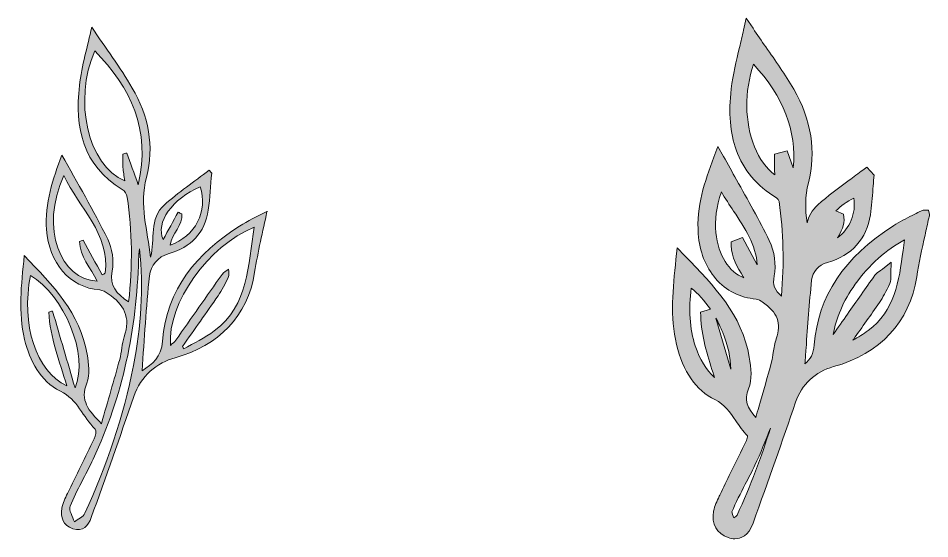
# Model space of a CAD drawing. Header units: inches. Extents: x 792 to 7891, y -1099 to 2748.
# Drawn here: x 2799 to 4547, y -1099 to -101 of the extents above; entities that cross this region are included whole.
import ezdxf

# ---------------------------------------------------------------- set-up
doc = ezdxf.new("R2010")
doc.units = ezdxf.units.IN
doc.header["$MEASUREMENT"] = 0
doc.layers.add('Layer 1', color=7, linetype='Continuous')

# ---------------------------------------------------------------- blocks, each defined once
blk = doc.blocks.new('block 4')
at = {"layer": 'Layer 1', "lineweight": 0}
for points, knots in [([(4546, -477.1), (4546, -477.1), (4544.5, -468.9), (4544.5, -468.9), (4544.5, -468.9), (4536.1, -468.9), (4536.1, -468.9), (4533.4, -468.9), (4530, -470.3), (4527.6, -471.6), (4522.8, -474.1), (4517.9, -476.6), (4513.1, -479.1), (4501.2, -485.1), (4489, -491.2), (4477.5, -498.6), (4382, -559.4), (4332.2, -634.1), (4325.2, -727.1), (4323.9, -744.6), (4317.4, -755), (4307.3, -763.8), (4308, -753.7), (4308.7, -743.6), (4309.4, -733.8), (4312.3, -690.9), (4315.4, -646.6), (4320.1, -603.5), (4322, -586.7), (4333, -574.2), (4350.3, -569.3), (4397.1, -555.9), (4425.7, -524.2), (4432.8, -477.8), (4435.3, -461.3), (4436.5, -444.5), (4437.6, -428.3), (4438.1, -421.1), (4438.7, -413.6), (4439.3, -406.3), (4439.3, -406.3), (4439.7, -402.1), (4439.7, -402.1), (4439.7, -402.1), (4425.7, -386.2), (4425.7, -386.2), (4425.7, -386.2), (4418.3, -391.9), (4418.3, -391.9), (4409.6, -398.6), (4400.5, -405.2), (4391.8, -411.6), (4371.7, -426.5), (4350.9, -441.8), (4331.9, -458.8), (4320.7, -468.9), (4314.6, -480.8), (4311.2, -493.2), (4307.9, -467.6), (4306.9, -442.4), (4313.8, -416.3), (4329.4, -357.1), (4319.7, -295.1), (4285.8, -237), (4269.4, -209.1), (4250.6, -182), (4232.3, -155.9), (4224.2, -144.2), (4215.8, -132.2), (4207.7, -120.1), (4207.7, -120.1), (4194.6, -100.7), (4194.6, -100.7), (4194.6, -100.7), (4189.6, -123.6), (4189.6, -123.6), (4187.2, -134.5), (4184.6, -145.3), (4181.8, -156.8), (4175.5, -182.5), (4169, -209.1), (4165.8, -236.3), (4160.5, -282.4), (4163.7, -320.6), (4175.4, -353.4), (4189.1, -391.5), (4215.1, -422.4), (4252.7, -445.4), (4254.7, -446.6), (4257.3, -450.4), (4257.6, -452.6), (4266.2, -511.7), (4267.7, -571.1), (4262, -633.6), (4249.3, -622.7), (4244.8, -612.6), (4248.3, -595.1), (4252.4, -574), (4248.8, -547.4), (4238.9, -527.4), (4219.4, -487.8), (4197.4, -448.7), (4176.1, -410.8), (4167.9, -396.1), (4159.3, -380.8), (4150.9, -365.7), (4150.9, -365.7), (4140.5, -346.8), (4140.5, -346.8), (4140.5, -346.8), (4132.8, -367), (4132.8, -367), (4114.7, -414.7), (4098.7, -461.9), (4102.7, -514.5), (4105.2, -548.2), (4116.7, -577.8), (4135.9, -600.1), (4155.9, -623.3), (4182.8, -636.9), (4213.8, -639.5), (4217.8, -639.8), (4223.5, -643.6), (4225.4, -644.9), (4254.5, -664.6), (4262.8, -686.4), (4252.2, -715.6), (4249.1, -724.3), (4247.8, -733.3), (4246.6, -742), (4245.7, -748.3), (4244.8, -754.3), (4243.3, -760), (4235.6, -788.5), (4227.4, -816.7), (4218.8, -846.5), (4216.9, -853.1), (4215, -859.7), (4213, -866.5), (4196.4, -847.6), (4190.5, -833.6), (4199.2, -811.8), (4206.4, -793.7), (4204.1, -771.8), (4200.5, -750.9), (4186.5, -669.5), (4133.4, -614.7), (4077.2, -556.6), (4077.2, -556.6), (4062.3, -541.3), (4062.3, -541.3), (4062.3, -541.3), (4059.9, -563.5), (4059.9, -563.5), (4054, -620), (4048.3, -673.4), (4060.9, -726.5), (4073.4, -778.8), (4098.2, -814.4), (4134.7, -832.3), (4153.1, -841.3), (4163.6, -856.7), (4174.7, -872.9), (4181.4, -882.7), (4188.4, -892.9), (4197.3, -901.8), (4197.2, -904), (4196.4, -908), (4195.1, -910.6), (4185.3, -931.5), (4174.9, -952.5), (4164.8, -972.9), (4157.9, -986.9), (4150.8, -1001.4), (4143.8, -1015.7), (4143.8, -1015.7), (4142.8, -1017.8), (4142.8, -1017.8), (4138.5, -1026.8), (4133.9, -1036.1), (4132.1, -1046.4), (4127.7, -1070.8), (4138.1, -1089.7), (4159.9, -1097), (4164.4, -1098.5), (4168.8, -1099.3), (4173, -1099.3), (4184, -1099.3), (4199, -1094.1), (4207.9, -1069.2), (4237.4, -986.6), (4263.9, -912.2), (4289.2, -837.3), (4300.6, -803.6), (4327.1, -778.7), (4362, -769.1), (4451.4, -744.4), (4508.1, -683.3), (4521.6, -597.1), (4525.8, -570.1), (4531.8, -543.1), (4537.5, -516.9), (4539.9, -506.2), (4542.3, -495.1), (4544.6, -484.3), (4546.6, -481.1), (4546.1, -477.6), (4546, -477.1)], [0, 0, 0, 0, 1, 1, 1, 2, 2, 2, 3, 3, 3, 4, 4, 4, 5, 5, 5, 6, 6, 6, 7, 7, 7, 8, 8, 8, 9, 9, 9, 10, 10, 10, 11, 11, 11, 12, 12, 12, 13, 13, 13, 14, 14, 14, 15, 15, 15, 16, 16, 16, 17, 17, 17, 18, 18, 18, 19, 19, 19, 20, 20, 20, 21, 21, 21, 22, 22, 22, 23, 23, 23, 24, 24, 24, 25, 25, 25, 26, 26, 26, 27, 27, 27, 28, 28, 28, 29, 29, 29, 30, 30, 30, 31, 31, 31, 32, 32, 32, 33, 33, 33, 34, 34, 34, 35, 35, 35, 36, 36, 36, 37, 37, 37, 38, 38, 38, 39, 39, 39, 40, 40, 40, 41, 41, 41, 42, 42, 42, 43, 43, 43, 44, 44, 44, 45, 45, 45, 46, 46, 46, 47, 47, 47, 48, 48, 48, 49, 49, 49, 50, 50, 50, 51, 51, 51, 52, 52, 52, 53, 53, 53, 54, 54, 54, 55, 55, 55, 56, 56, 56, 57, 57, 57, 58, 58, 58, 59, 59, 59, 60, 60, 60, 61, 61, 61, 62, 62, 62, 63, 63, 63, 64, 64, 64, 65, 65, 65, 66, 66, 66, 67, 67, 67, 68, 68, 68, 69, 69, 69, 69]), ([(4249.1, -395), (4249.2, -397.1), (4249.4, -399.1), (4249.7, -401.2), (4233.6, -389.2), (4220.1, -370.8), (4210.7, -347.5), (4191.4, -300.1), (4190.9, -240.7), (4208.7, -189), (4266.5, -251.6), (4291.2, -315.9), (4284.9, -388), (4284.9, -388), (4272.9, -354.8), (4272.9, -354.8), (4272.9, -354.8), (4248.9, -361.2), (4248.9, -361.2), (4248.9, -361.2), (4248.9, -368.9), (4248.9, -368.9), (4248.9, -371.3), (4248.8, -373.9), (4248.8, -376.4), (4248.7, -382.5), (4248.6, -388.7), (4249.1, -395)], [0, 0, 0, 0, 1, 1, 1, 2, 2, 2, 3, 3, 3, 4, 4, 4, 5, 5, 5, 6, 6, 6, 7, 7, 7, 8, 8, 8, 9, 9, 9, 9]), ([(4165.9, -536.7), (4166.4, -559.9), (4177.9, -578.5), (4189, -596.5), (4189.5, -597.1), (4189.9, -597.8), (4190.3, -598.5), (4176, -593.2), (4163.5, -582.5), (4154, -567.3), (4136.7, -539.6), (4127, -491.1), (4147, -433.8), (4154.3, -446.6), (4162.5, -458.8), (4170.4, -470.7), (4192.4, -503.7), (4213.3, -535.1), (4215.9, -573.8), (4215.9, -573.8), (4187.4, -521.4), (4187.4, -521.4), (4187.4, -521.4), (4165.8, -529.6), (4165.8, -529.6), (4165.8, -529.6), (4165.9, -536.7), (4165.9, -536.7)], [0, 0, 0, 0, 1, 1, 1, 2, 2, 2, 3, 3, 3, 4, 4, 4, 5, 5, 5, 6, 6, 6, 7, 7, 7, 8, 8, 8, 9, 9, 9, 9]), ([(4369.6, -521.9), (4369.7, -521.9), (4369.7, -521.8), (4369.7, -521.8), (4376.3, -510.6), (4383.7, -498), (4382, -482.3), (4382, -482.3), (4381.4, -476.3), (4381.4, -476.3), (4381.4, -476.3), (4366.5, -470.2), (4366.5, -470.2), (4375.9, -461), (4387.6, -452.6), (4400.7, -445.7), (4405.8, -475.1), (4393.5, -504.3), (4369.6, -521.9)], [0, 0, 0, 0, 1, 1, 1, 2, 2, 2, 3, 3, 3, 4, 4, 4, 5, 5, 5, 6, 6, 6, 6]), ([(4428.3, -700), (4419.3, -706.8), (4409.6, -712.5), (4399.4, -718.2), (4399.9, -717.5), (4400.3, -716.9), (4400.8, -716.2), (4417, -693.3), (4433.8, -669.7), (4450, -646.1), (4456.8, -636.1), (4463.2, -624.6), (4470, -609.9), (4472.5, -604.5), (4472.2, -598.9), (4472, -594.4), (4471.9, -592.8), (4471.8, -591.3), (4471.9, -590.1), (4471.9, -590.1), (4472.6, -568.7), (4472.6, -568.7), (4472.6, -568.7), (4455.7, -581.8), (4455.7, -581.8), (4454.7, -582.6), (4453.4, -583.5), (4452.1, -584.4), (4448.4, -586.8), (4444.3, -589.6), (4441.2, -593.9), (4423.7, -618.6), (4406, -643.8), (4389, -668.1), (4380, -680.9), (4370.8, -694.1), (4361.5, -707.2), (4366.2, -676.9), (4380.8, -643.2), (4403.6, -611.1), (4429.7, -574.2), (4463.6, -544), (4498.3, -526), (4497.3, -532.8), (4496.4, -539.5), (4495.5, -546.1), (4487.6, -605.4), (4480, -661.5), (4428.3, -700)], [0, 0, 0, 0, 1, 1, 1, 2, 2, 2, 3, 3, 3, 4, 4, 4, 5, 5, 5, 6, 6, 6, 7, 7, 7, 8, 8, 8, 9, 9, 9, 10, 10, 10, 11, 11, 11, 12, 12, 12, 13, 13, 13, 14, 14, 14, 15, 15, 15, 16, 16, 16, 16]), ([(4107.3, -672.2), (4108.6, -710.2), (4120, -746.3), (4131.1, -781.2), (4132, -784), (4132.9, -786.8), (4133.8, -789.6), (4118, -775.4), (4105.3, -754.8), (4097, -729.4), (4086.2, -696.5), (4083.6, -657.7), (4089.2, -618.7), (4102.4, -628.9), (4114.9, -642.7), (4126, -659.1), (4126, -659.1), (4107, -664.3), (4107, -664.3), (4107, -664.3), (4107.3, -672.2), (4107.3, -672.2)], [0, 0, 0, 0, 1, 1, 1, 2, 2, 2, 3, 3, 3, 4, 4, 4, 5, 5, 5, 6, 6, 6, 7, 7, 7, 7]), ([(4165.1, -774), (4165.1, -774), (4136.4, -676.1), (4136.4, -676.1), (4141.3, -684.7), (4145.7, -693.9), (4149.5, -703.4), (4159.6, -728.1), (4164.9, -752.6), (4165.1, -774)], [0, 0, 0, 0, 1, 1, 1, 2, 2, 2, 3, 3, 3, 3]), ([(4167.2, -1047.7), (4174.7, -1029.7), (4183.9, -1011.9), (4192.9, -994.6), (4199, -982.8), (4205.4, -970.5), (4211.2, -958.1), (4222.1, -935.1), (4232, -911.4), (4240.9, -887.3), (4224.2, -941.8), (4203.1, -997), (4177.2, -1053.8), (4176.5, -1055.3), (4173.7, -1057.3), (4170.8, -1059.2), (4169.2, -1055.3), (4166.9, -1049.7), (4167.2, -1047.7)], [0, 0, 0, 0, 1, 1, 1, 2, 2, 2, 3, 3, 3, 4, 4, 4, 5, 5, 5, 6, 6, 6, 6])]:
    blk.add_open_spline(points, degree=3, knots=knots, dxfattribs=at)
blk = doc.blocks.new('block 5')
at = {"layer": 'Layer 1', "lineweight": 0}
for points, knots in [([(3272.5, -472.9), (3256, -481.7), (3238.8, -489.5), (3223.1, -499.5), (3141.6, -551.5), (3083, -620.1), (3075.4, -720.4), (3073, -751.6), (3056, -764), (3036, -776.8), (3040.6, -715.8), (3043.8, -655.2), (3050.4, -594.9), (3052.6, -575.1), (3065.5, -558.5), (3087.8, -552.2), (3129.8, -540.1), (3156.4, -512.7), (3163.1, -468.8), (3166.7, -445.4), (3167.5, -421.6), (3169.6, -398), (3167.9, -396.1), (3166.3, -394.2), (3164.6, -392.3), (3135.9, -414.3), (3105.7, -434.7), (3078.8, -458.8), (3049.6, -485), (3061, -525.1), (3052.5, -558.9), (3046.6, -507.7), (3030.5, -458.8), (3044.4, -406.2), (3060.1, -346.7), (3048.4, -287.6), (3017.4, -234.6), (2994, -194.6), (2966, -157.4), (2939.6, -118.2), (2931.9, -153.9), (2920.5, -191.5), (2916, -230), (2906.7, -310.6), (2922, -382.9), (2998.2, -429.3), (3002.7, -432.1), (3007, -438.5), (3007.7, -443.7), (3017.3, -509.5), (3018.1, -575.4), (3010.4, -644.7), (2987, -628.7), (2972.9, -614.9), (2978.7, -585.6), (2982.5, -566.3), (2979, -542.1), (2970.2, -524.3), (2943.2, -469.7), (2912.2, -417), (2882.4, -363.1), (2864.8, -409.3), (2849.1, -455.9), (2852.9, -506.3), (2857.7, -569.6), (2896.3, -617.2), (2954.9, -622), (2960.5, -622.5), (2966.3, -625.8), (2971.2, -629.1), (3000.9, -649.2), (3015.2, -674.7), (3001.8, -711.6), (2996.9, -725.3), (2997.1, -740.9), (2993.2, -755.1), (2982.3, -795.2), (2970.5, -835), (2958.1, -878.6), (2933.3, -853.4), (2916.8, -833.9), (2930.1, -800.6), (2936.6, -784.4), (2934, -763.2), (2930.8, -745.1), (2917.5, -666.9), (2865.5, -613.1), (2810.2, -556.1), (2804.2, -612.9), (2798.6, -665), (2810.9, -716.7), (2820.8, -758.2), (2840.2, -796.7), (2879.4, -815.9), (2912.7, -832.2), (2922.4, -865.9), (2946.1, -888.7), (2949, -891.5), (2947, -901.9), (2944.4, -907.4), (2927.7, -942.7), (2910.1, -977.4), (2893.1, -1012.5), (2888.7, -1021.6), (2883.9, -1030.9), (2882.2, -1040.7), (2879, -1058.6), (2884.7, -1073.8), (2903.3, -1080), (2922.8, -1086.5), (2933.1, -1074.1), (2938.7, -1058.3), (2966.3, -981.3), (2993.8, -904.2), (3020, -826.6), (3033.4, -786.9), (3065, -761.5), (3099.5, -752), (3182.5, -729), (3238.6, -673.1), (3252, -588), (3258.1, -548.6), (3267.8, -509.7), (3275.6, -471.7), (3277.8, -470.9), (3275, -471.6), (3272.5, -472.9)], [0, 0, 0, 0, 1, 1, 1, 2, 2, 2, 3, 3, 3, 4, 4, 4, 5, 5, 5, 6, 6, 6, 7, 7, 7, 8, 8, 8, 9, 9, 9, 10, 10, 10, 11, 11, 11, 12, 12, 12, 13, 13, 13, 14, 14, 14, 15, 15, 15, 16, 16, 16, 17, 17, 17, 18, 18, 18, 19, 19, 19, 20, 20, 20, 21, 21, 21, 22, 22, 22, 23, 23, 23, 24, 24, 24, 25, 25, 25, 26, 26, 26, 27, 27, 27, 28, 28, 28, 29, 29, 29, 30, 30, 30, 31, 31, 31, 32, 32, 32, 33, 33, 33, 34, 34, 34, 35, 35, 35, 36, 36, 36, 37, 37, 37, 38, 38, 38, 39, 39, 39, 40, 40, 40, 41, 41, 41, 42, 42, 42, 42]), ([(3006.8, -359.3), (3004.3, -360), (3001.7, -360.7), (2999.1, -361.4), (2999.1, -369.8), (2998.6, -378.3), (2999.3, -386.8), (2999.9, -395.1), (3001.7, -403.3), (3003.1, -412.7), (2931.7, -382.9), (2904.1, -259.8), (2945.3, -163.3), (3014.9, -233.5), (3052.8, -314.4), (3028.9, -420.4), (3020.6, -397.5), (3013.7, -378.4), (3006.8, -359.3)], [0, 0, 0, 0, 1, 1, 1, 2, 2, 2, 3, 3, 3, 4, 4, 4, 5, 5, 5, 6, 6, 6, 6]), ([(2965.5, -589.8), (2963.5, -590.9), (2961.5, -592), (2959.4, -593.1), (2947.3, -570.9), (2935.2, -548.6), (2923, -526.4), (2920.7, -527.2), (2918.4, -528.1), (2916.2, -529), (2916.7, -557.8), (2937.4, -579.8), (2950.1, -604.8), (2880.6, -602.9), (2839.4, -505), (2885.9, -402.6), (2915.9, -465.4), (2974.4, -513.1), (2965.5, -589.8)], [0, 0, 0, 0, 1, 1, 1, 2, 2, 2, 3, 3, 3, 4, 4, 4, 5, 5, 5, 6, 6, 6, 6]), ([(3147.7, -423.9), (3162.9, -470.4), (3138.2, -519.7), (3089.7, -536), (3093.6, -513.3), (3114.7, -498), (3112.3, -475.8), (3109.9, -474.9), (3107.6, -473.9), (3105.2, -472.9), (3095.8, -490.1), (3086.4, -507.3), (3076.5, -525.3), (3061.6, -492.4), (3093.9, -447.4), (3147.7, -423.9)], [0, 0, 0, 0, 1, 1, 1, 2, 2, 2, 3, 3, 3, 4, 4, 4, 5, 5, 5, 5]), ([(3174.6, -700.5), (3156.5, -714), (3135.6, -723.8), (3116, -735.2), (3115.2, -733.5), (3114.4, -731.9), (3113.6, -730.2), (3136.4, -697.8), (3159.6, -665.6), (3182, -633), (3189.4, -622.1), (3195.6, -610.2), (3201.2, -598.2), (3203.3, -593.7), (3201.9, -587.6), (3202.1, -582.2), (3197.9, -585.5), (3192.5, -588), (3189.6, -592.2), (3159.8, -634.1), (3130.5, -676.3), (3100.9, -718.2), (3098.4, -721.8), (3094.6, -724.4), (3090.4, -728.3), (3084.9, -647.1), (3162.9, -537.1), (3251.3, -501.6), (3238.9, -574.2), (3241.3, -650.7), (3174.6, -700.5)], [0, 0, 0, 0, 1, 1, 1, 2, 2, 2, 3, 3, 3, 4, 4, 4, 5, 5, 5, 6, 6, 6, 7, 7, 7, 8, 8, 8, 9, 9, 9, 10, 10, 10, 10]), ([(3019.7, -766.6), (3000.6, -865.1), (2968.1, -959.3), (2926.5, -1050.4), (2923.3, -1057.5), (2913.2, -1061.5), (2906.3, -1066.9), (2903.2, -1056.6), (2895, -1044.2), (2898.1, -1036.5), (2911, -1005.7), (2928.1, -976.6), (2942.4, -946.3), (2999.5, -825.1), (3025.7, -696.8), (3029.4, -563.4), (3029.6, -556.7), (3030.4, -550), (3030.9, -543.2), (3039.5, -618.4), (3034.1, -692.8), (3019.7, -766.6)], [0, 0, 0, 0, 1, 1, 1, 2, 2, 2, 3, 3, 3, 4, 4, 4, 5, 5, 5, 6, 6, 6, 7, 7, 7, 7]), ([(2907.6, -809.7), (2893.2, -760.6), (2878.8, -711.5), (2864.5, -662.5), (2862.1, -663.1), (2859.8, -663.7), (2857.5, -664.4), (2859.2, -713.2), (2878.1, -758.4), (2891.6, -805.7), (2832.5, -778.4), (2803.5, -688.3), (2822.2, -594.2), (2885.8, -631.3), (2935.1, -746.5), (2907.6, -809.7)], [0, 0, 0, 0, 1, 1, 1, 2, 2, 2, 3, 3, 3, 4, 4, 4, 5, 5, 5, 5])]:
    blk.add_open_spline(points, degree=3, knots=knots, dxfattribs=at)

msp = doc.modelspace()

# ---------------------------------------------------------------- hatches: boundary and pattern name
at = {"layer": 'Layer 1', "true_color": 0xad1b2d}
h = msp.add_hatch(color=244, dxfattribs=at)
h.dxf.hatch_style = 2
edge = h.paths.add_edge_path()
edge.add_spline(control_points=[(4546, -477.1), (4546, -477.1), (4544.5, -468.9), (4544.5, -468.9), (4544.5, -468.9), (4536.1, -468.9), (4536.1, -468.9), (4533.4, -468.9), (4530, -470.3), (4527.6, -471.6), (4522.8, -474.1), (4517.9, -476.6), (4513.1, -479.1), (4501.2, -485.1), (4489, -491.2), (4477.5, -498.6), (4382, -559.4), (4332.2, -634.1), (4325.2, -727.1), (4323.9, -744.6), (4317.4, -755), (4307.3, -763.8), (4308, -753.7), (4308.7, -743.6), (4309.4, -733.8), (4312.3, -690.9), (4315.4, -646.6), (4320.1, -603.5), (4322, -586.7), (4333, -574.2), (4350.3, -569.3), (4397.1, -555.9), (4425.7, -524.2), (4432.8, -477.8), (4435.3, -461.3), (4436.5, -444.5), (4437.6, -428.3), (4438.1, -421.1), (4438.7, -413.6), (4439.3, -406.3), (4439.3, -406.3), (4439.7, -402.1), (4439.7, -402.1), (4439.7, -402.1), (4425.7, -386.2), (4425.7, -386.2), (4425.7, -386.2), (4418.3, -391.9), (4418.3, -391.9), (4409.6, -398.6), (4400.5, -405.2), (4391.8, -411.6), (4371.7, -426.5), (4350.9, -441.8), (4331.9, -458.8), (4320.7, -468.9), (4314.6, -480.8), (4311.2, -493.2), (4307.9, -467.6), (4306.9, -442.4), (4313.8, -416.3), (4329.4, -357.1), (4319.7, -295.1), (4285.8, -237), (4269.4, -209.1), (4250.6, -182), (4232.3, -155.9), (4224.2, -144.2), (4215.8, -132.2), (4207.7, -120.1), (4207.7, -120.1), (4194.6, -100.7), (4194.6, -100.7), (4194.6, -100.7), (4189.6, -123.6), (4189.6, -123.6), (4187.2, -134.5), (4184.6, -145.3), (4181.8, -156.8), (4175.5, -182.5), (4169, -209.1), (4165.8, -236.3), (4160.5, -282.4), (4163.7, -320.6), (4175.4, -353.4), (4189.1, -391.5), (4215.1, -422.4), (4252.7, -445.4), (4254.7, -446.6), (4257.3, -450.4), (4257.6, -452.6), (4266.2, -511.7), (4267.7, -571.1), (4262, -633.6), (4249.3, -622.7), (4244.8, -612.6), (4248.3, -595.1), (4252.4, -574), (4248.8, -547.4), (4238.9, -527.4), (4219.4, -487.8), (4197.4, -448.7), (4176.1, -410.8), (4167.9, -396.1), (4159.3, -380.8), (4150.9, -365.7), (4150.9, -365.7), (4140.5, -346.8), (4140.5, -346.8), (4140.5, -346.8), (4132.8, -367), (4132.8, -367), (4114.7, -414.7), (4098.7, -461.9), (4102.7, -514.5), (4105.2, -548.2), (4116.7, -577.8), (4135.9, -600.1), (4155.9, -623.3), (4182.8, -636.9), (4213.8, -639.5), (4217.8, -639.8), (4223.5, -643.6), (4225.4, -644.9), (4254.5, -664.6), (4262.8, -686.4), (4252.2, -715.6), (4249.1, -724.3), (4247.8, -733.3), (4246.6, -742), (4245.7, -748.3), (4244.8, -754.3), (4243.3, -760), (4235.6, -788.5), (4227.4, -816.7), (4218.8, -846.5), (4216.9, -853.1), (4215, -859.7), (4213, -866.5), (4196.4, -847.6), (4190.5, -833.6), (4199.2, -811.8), (4206.4, -793.7), (4204.1, -771.8), (4200.5, -750.9), (4186.5, -669.5), (4133.4, -614.7), (4077.2, -556.6), (4077.2, -556.6), (4062.3, -541.3), (4062.3, -541.3), (4062.3, -541.3), (4059.9, -563.5), (4059.9, -563.5), (4054, -620), (4048.3, -673.4), (4060.9, -726.5), (4073.4, -778.8), (4098.2, -814.4), (4134.7, -832.3), (4153.1, -841.3), (4163.6, -856.7), (4174.7, -872.9), (4181.4, -882.7), (4188.4, -892.9), (4197.3, -901.8), (4197.2, -904), (4196.4, -908), (4195.1, -910.6), (4185.3, -931.5), (4174.9, -952.5), (4164.8, -972.9), (4157.9, -986.9), (4150.8, -1001.4), (4143.8, -1015.7), (4143.8, -1015.7), (4142.8, -1017.8), (4142.8, -1017.8), (4138.5, -1026.8), (4133.9, -1036.1), (4132.1, -1046.4), (4127.7, -1070.8), (4138.1, -1089.7), (4159.9, -1097), (4164.4, -1098.5), (4168.8, -1099.3), (4173, -1099.3), (4184, -1099.3), (4199, -1094.1), (4207.9, -1069.2), (4237.4, -986.6), (4263.9, -912.2), (4289.2, -837.3), (4300.6, -803.6), (4327.1, -778.7), (4362, -769.1), (4451.4, -744.4), (4508.1, -683.3), (4521.6, -597.1), (4525.8, -570.1), (4531.8, -543.1), (4537.5, -516.9), (4539.9, -506.2), (4542.3, -495.1), (4544.6, -484.3), (4546.6, -481.1), (4546.1, -477.6), (4546, -477.1)], knot_values=[0, 0, 0, 0, 1, 1, 1, 2, 2, 2, 3, 3, 3, 4, 4, 4, 5, 5, 5, 6, 6, 6, 7, 7, 7, 8, 8, 8, 9, 9, 9, 10, 10, 10, 11, 11, 11, 12, 12, 12, 13, 13, 13, 14, 14, 14, 15, 15, 15, 16, 16, 16, 17, 17, 17, 18, 18, 18, 19, 19, 19, 20, 20, 20, 21, 21, 21, 22, 22, 22, 23, 23, 23, 24, 24, 24, 25, 25, 25, 26, 26, 26, 27, 27, 27, 28, 28, 28, 29, 29, 29, 30, 30, 30, 31, 31, 31, 32, 32, 32, 33, 33, 33, 34, 34, 34, 35, 35, 35, 36, 36, 36, 37, 37, 37, 38, 38, 38, 39, 39, 39, 40, 40, 40, 41, 41, 41, 42, 42, 42, 43, 43, 43, 44, 44, 44, 45, 45, 45, 46, 46, 46, 47, 47, 47, 48, 48, 48, 49, 49, 49, 50, 50, 50, 51, 51, 51, 52, 52, 52, 53, 53, 53, 54, 54, 54, 55, 55, 55, 56, 56, 56, 57, 57, 57, 58, 58, 58, 59, 59, 59, 60, 60, 60, 61, 61, 61, 62, 62, 62, 63, 63, 63, 64, 64, 64, 65, 65, 65, 66, 66, 66, 67, 67, 67, 68, 68, 68, 69, 69, 69, 69], degree=3, periodic=1)
edge = h.paths.add_edge_path()
edge.add_spline(control_points=[(4428.3, -700), (4419.3, -706.8), (4409.6, -712.5), (4399.4, -718.2), (4399.9, -717.5), (4400.3, -716.9), (4400.8, -716.2), (4417, -693.3), (4433.8, -669.7), (4450, -646.1), (4456.8, -636.1), (4463.2, -624.6), (4470, -609.9), (4472.5, -604.5), (4472.2, -598.9), (4472, -594.4), (4471.9, -592.8), (4471.8, -591.3), (4471.9, -590.1), (4471.9, -590.1), (4472.6, -568.7), (4472.6, -568.7), (4472.6, -568.7), (4455.7, -581.8), (4455.7, -581.8), (4454.7, -582.6), (4453.4, -583.5), (4452.1, -584.4), (4448.4, -586.8), (4444.3, -589.6), (4441.2, -593.9), (4423.7, -618.6), (4406, -643.8), (4389, -668.1), (4380, -680.9), (4370.8, -694.1), (4361.5, -707.2), (4366.2, -676.9), (4380.8, -643.2), (4403.6, -611.1), (4429.7, -574.2), (4463.6, -544), (4498.3, -526), (4497.3, -532.8), (4496.4, -539.5), (4495.5, -546.1), (4487.6, -605.4), (4480, -661.5), (4428.3, -700)], knot_values=[0, 0, 0, 0, 1, 1, 1, 2, 2, 2, 3, 3, 3, 4, 4, 4, 5, 5, 5, 6, 6, 6, 7, 7, 7, 8, 8, 8, 9, 9, 9, 10, 10, 10, 11, 11, 11, 12, 12, 12, 13, 13, 13, 14, 14, 14, 15, 15, 15, 16, 16, 16, 16], degree=3, periodic=1)
edge = h.paths.add_edge_path()
edge.add_spline(control_points=[(4249.1, -395), (4249.2, -397.1), (4249.4, -399.1), (4249.7, -401.2), (4233.6, -389.2), (4220.1, -370.8), (4210.7, -347.5), (4191.4, -300.1), (4190.9, -240.7), (4208.7, -189), (4266.5, -251.6), (4291.2, -315.9), (4284.9, -388), (4284.9, -388), (4272.9, -354.8), (4272.9, -354.8), (4272.9, -354.8), (4248.9, -361.2), (4248.9, -361.2), (4248.9, -361.2), (4248.9, -368.9), (4248.9, -368.9), (4248.9, -371.3), (4248.8, -373.9), (4248.8, -376.4), (4248.7, -382.5), (4248.6, -388.7), (4249.1, -395)], knot_values=[0, 0, 0, 0, 1, 1, 1, 2, 2, 2, 3, 3, 3, 4, 4, 4, 5, 5, 5, 6, 6, 6, 7, 7, 7, 8, 8, 8, 9, 9, 9, 9], degree=3, periodic=1)
edge = h.paths.add_edge_path()
edge.add_spline(control_points=[(4167.2, -1047.7), (4174.7, -1029.7), (4183.9, -1011.9), (4192.9, -994.6), (4199, -982.8), (4205.4, -970.5), (4211.2, -958.1), (4222.1, -935.1), (4232, -911.4), (4240.9, -887.3), (4224.2, -941.8), (4203.1, -997), (4177.2, -1053.8), (4176.5, -1055.3), (4173.7, -1057.3), (4170.8, -1059.2), (4169.2, -1055.3), (4166.9, -1049.7), (4167.2, -1047.7)], knot_values=[0, 0, 0, 0, 1, 1, 1, 2, 2, 2, 3, 3, 3, 4, 4, 4, 5, 5, 5, 6, 6, 6, 6], degree=3, periodic=1)
edge = h.paths.add_edge_path()
edge.add_spline(control_points=[(4165.1, -774), (4165.1, -774), (4136.4, -676.1), (4136.4, -676.1), (4141.3, -684.7), (4145.7, -693.9), (4149.5, -703.4), (4159.6, -728.1), (4164.9, -752.6), (4165.1, -774)], knot_values=[0, 0, 0, 0, 1, 1, 1, 2, 2, 2, 3, 3, 3, 3], degree=3, periodic=1)
edge = h.paths.add_edge_path()
edge.add_spline(control_points=[(4107.3, -672.2), (4108.6, -710.2), (4120, -746.3), (4131.1, -781.2), (4132, -784), (4132.9, -786.8), (4133.8, -789.6), (4118, -775.4), (4105.3, -754.8), (4097, -729.4), (4086.2, -696.5), (4083.6, -657.7), (4089.2, -618.7), (4102.4, -628.9), (4114.9, -642.7), (4126, -659.1), (4126, -659.1), (4107, -664.3), (4107, -664.3), (4107, -664.3), (4107.3, -672.2), (4107.3, -672.2)], knot_values=[0, 0, 0, 0, 1, 1, 1, 2, 2, 2, 3, 3, 3, 4, 4, 4, 5, 5, 5, 6, 6, 6, 7, 7, 7, 7], degree=3, periodic=1)
edge = h.paths.add_edge_path()
edge.add_spline(control_points=[(4369.6, -521.9), (4369.7, -521.9), (4369.7, -521.8), (4369.7, -521.8), (4376.3, -510.6), (4383.7, -498), (4382, -482.3), (4382, -482.3), (4381.4, -476.3), (4381.4, -476.3), (4381.4, -476.3), (4366.5, -470.2), (4366.5, -470.2), (4375.9, -461), (4387.6, -452.6), (4400.7, -445.7), (4405.8, -475.1), (4393.5, -504.3), (4369.6, -521.9)], knot_values=[0, 0, 0, 0, 1, 1, 1, 2, 2, 2, 3, 3, 3, 4, 4, 4, 5, 5, 5, 6, 6, 6, 6], degree=3, periodic=1)
edge = h.paths.add_edge_path()
edge.add_spline(control_points=[(4165.9, -536.7), (4166.4, -559.9), (4177.9, -578.5), (4189, -596.5), (4189.5, -597.1), (4189.9, -597.8), (4190.3, -598.5), (4176, -593.2), (4163.5, -582.5), (4154, -567.3), (4136.7, -539.6), (4127, -491.1), (4147, -433.8), (4154.3, -446.6), (4162.5, -458.8), (4170.4, -470.7), (4192.4, -503.7), (4213.3, -535.1), (4215.9, -573.8), (4215.9, -573.8), (4187.4, -521.4), (4187.4, -521.4), (4187.4, -521.4), (4165.8, -529.6), (4165.8, -529.6), (4165.8, -529.6), (4165.9, -536.7), (4165.9, -536.7)], knot_values=[0, 0, 0, 0, 1, 1, 1, 2, 2, 2, 3, 3, 3, 4, 4, 4, 5, 5, 5, 6, 6, 6, 7, 7, 7, 8, 8, 8, 9, 9, 9, 9], degree=3, periodic=1)
at = {"layer": 'Layer 1', "true_color": 0x5c7031}
h = msp.add_hatch(color=77, dxfattribs=at)
h.dxf.hatch_style = 2
edge = h.paths.add_edge_path()
edge.add_spline(control_points=[(3272.5, -472.9), (3256, -481.7), (3238.8, -489.5), (3223.1, -499.5), (3141.6, -551.5), (3083, -620.1), (3075.4, -720.4), (3073, -751.6), (3056, -764), (3036, -776.8), (3040.6, -715.8), (3043.8, -655.2), (3050.4, -594.9), (3052.6, -575.1), (3065.5, -558.5), (3087.8, -552.2), (3129.8, -540.1), (3156.4, -512.7), (3163.1, -468.8), (3166.7, -445.4), (3167.5, -421.6), (3169.6, -398), (3167.9, -396.1), (3166.3, -394.2), (3164.6, -392.3), (3135.9, -414.3), (3105.7, -434.7), (3078.8, -458.8), (3049.6, -485), (3061, -525.1), (3052.5, -558.9), (3046.6, -507.7), (3030.5, -458.8), (3044.4, -406.2), (3060.1, -346.7), (3048.4, -287.6), (3017.4, -234.6), (2994, -194.6), (2966, -157.4), (2939.6, -118.2), (2931.9, -153.9), (2920.5, -191.5), (2916, -230), (2906.7, -310.6), (2922, -382.9), (2998.2, -429.3), (3002.7, -432.1), (3007, -438.5), (3007.7, -443.7), (3017.3, -509.5), (3018.1, -575.4), (3010.4, -644.7), (2987, -628.7), (2972.9, -614.9), (2978.7, -585.6), (2982.5, -566.3), (2979, -542.1), (2970.2, -524.3), (2943.2, -469.7), (2912.2, -417), (2882.4, -363.1), (2864.8, -409.3), (2849.1, -455.9), (2852.9, -506.3), (2857.7, -569.6), (2896.3, -617.2), (2954.9, -622), (2960.5, -622.5), (2966.3, -625.8), (2971.2, -629.1), (3000.9, -649.2), (3015.2, -674.7), (3001.8, -711.6), (2996.9, -725.3), (2997.1, -740.9), (2993.2, -755.1), (2982.3, -795.2), (2970.5, -835), (2958.1, -878.6), (2933.3, -853.4), (2916.8, -833.9), (2930.1, -800.6), (2936.6, -784.4), (2934, -763.2), (2930.8, -745.1), (2917.5, -666.9), (2865.5, -613.1), (2810.2, -556.1), (2804.2, -612.9), (2798.6, -665), (2810.9, -716.7), (2820.8, -758.2), (2840.2, -796.7), (2879.4, -815.9), (2912.7, -832.2), (2922.4, -865.9), (2946.1, -888.7), (2949, -891.5), (2947, -901.9), (2944.4, -907.4), (2927.7, -942.7), (2910.1, -977.4), (2893.1, -1012.5), (2888.7, -1021.6), (2883.9, -1030.9), (2882.2, -1040.7), (2879, -1058.6), (2884.7, -1073.8), (2903.3, -1080), (2922.8, -1086.5), (2933.1, -1074.1), (2938.7, -1058.3), (2966.3, -981.3), (2993.8, -904.2), (3020, -826.6), (3033.4, -786.9), (3065, -761.5), (3099.5, -752), (3182.5, -729), (3238.6, -673.1), (3252, -588), (3258.1, -548.6), (3267.8, -509.7), (3275.6, -471.7), (3277.8, -470.9), (3275, -471.6), (3272.5, -472.9)], knot_values=[0, 0, 0, 0, 1, 1, 1, 2, 2, 2, 3, 3, 3, 4, 4, 4, 5, 5, 5, 6, 6, 6, 7, 7, 7, 8, 8, 8, 9, 9, 9, 10, 10, 10, 11, 11, 11, 12, 12, 12, 13, 13, 13, 14, 14, 14, 15, 15, 15, 16, 16, 16, 17, 17, 17, 18, 18, 18, 19, 19, 19, 20, 20, 20, 21, 21, 21, 22, 22, 22, 23, 23, 23, 24, 24, 24, 25, 25, 25, 26, 26, 26, 27, 27, 27, 28, 28, 28, 29, 29, 29, 30, 30, 30, 31, 31, 31, 32, 32, 32, 33, 33, 33, 34, 34, 34, 35, 35, 35, 36, 36, 36, 37, 37, 37, 38, 38, 38, 39, 39, 39, 40, 40, 40, 41, 41, 41, 42, 42, 42, 42], degree=3, periodic=1)
edge = h.paths.add_edge_path()
edge.add_spline(control_points=[(3147.7, -423.9), (3162.9, -470.4), (3138.2, -519.7), (3089.7, -536), (3093.6, -513.3), (3114.7, -498), (3112.3, -475.8), (3109.9, -474.9), (3107.6, -473.9), (3105.2, -472.9), (3095.8, -490.1), (3086.4, -507.3), (3076.5, -525.3), (3061.6, -492.4), (3093.9, -447.4), (3147.7, -423.9)], knot_values=[0, 0, 0, 0, 1, 1, 1, 2, 2, 2, 3, 3, 3, 4, 4, 4, 5, 5, 5, 5], degree=3, periodic=1)
edge = h.paths.add_edge_path()
edge.add_spline(control_points=[(2965.5, -589.8), (2963.5, -590.9), (2961.5, -592), (2959.4, -593.1), (2947.3, -570.9), (2935.2, -548.6), (2923, -526.4), (2920.7, -527.2), (2918.4, -528.1), (2916.2, -529), (2916.7, -557.8), (2937.4, -579.8), (2950.1, -604.8), (2880.6, -602.9), (2839.4, -505), (2885.9, -402.6), (2915.9, -465.4), (2974.4, -513.1), (2965.5, -589.8)], knot_values=[0, 0, 0, 0, 1, 1, 1, 2, 2, 2, 3, 3, 3, 4, 4, 4, 5, 5, 5, 6, 6, 6, 6], degree=3, periodic=1)
edge = h.paths.add_edge_path()
edge.add_spline(control_points=[(2907.6, -809.7), (2893.2, -760.6), (2878.8, -711.5), (2864.5, -662.5), (2862.1, -663.1), (2859.8, -663.7), (2857.5, -664.4), (2859.2, -713.2), (2878.1, -758.4), (2891.6, -805.7), (2832.5, -778.4), (2803.5, -688.3), (2822.2, -594.2), (2885.8, -631.3), (2935.1, -746.5), (2907.6, -809.7)], knot_values=[0, 0, 0, 0, 1, 1, 1, 2, 2, 2, 3, 3, 3, 4, 4, 4, 5, 5, 5, 5], degree=3, periodic=1)
edge = h.paths.add_edge_path()
edge.add_spline(control_points=[(3006.8, -359.3), (3004.3, -360), (3001.7, -360.7), (2999.1, -361.4), (2999.1, -369.8), (2998.6, -378.3), (2999.3, -386.8), (2999.9, -395.1), (3001.7, -403.3), (3003.1, -412.7), (2931.7, -382.9), (2904.1, -259.8), (2945.3, -163.3), (3014.9, -233.5), (3052.8, -314.4), (3028.9, -420.4), (3020.6, -397.5), (3013.7, -378.4), (3006.8, -359.3)], knot_values=[0, 0, 0, 0, 1, 1, 1, 2, 2, 2, 3, 3, 3, 4, 4, 4, 5, 5, 5, 6, 6, 6, 6], degree=3, periodic=1)
edge = h.paths.add_edge_path()
edge.add_spline(control_points=[(3019.7, -766.6), (3000.6, -865.1), (2968.1, -959.3), (2926.5, -1050.4), (2923.3, -1057.5), (2913.2, -1061.5), (2906.3, -1066.9), (2903.2, -1056.6), (2895, -1044.2), (2898.1, -1036.5), (2911, -1005.7), (2928.1, -976.6), (2942.4, -946.3), (2999.5, -825.1), (3025.7, -696.8), (3029.4, -563.4), (3029.6, -556.7), (3030.4, -550), (3030.9, -543.2), (3039.5, -618.4), (3034.1, -692.8), (3019.7, -766.6)], knot_values=[0, 0, 0, 0, 1, 1, 1, 2, 2, 2, 3, 3, 3, 4, 4, 4, 5, 5, 5, 6, 6, 6, 7, 7, 7, 7], degree=3, periodic=1)
edge = h.paths.add_edge_path()
edge.add_spline(control_points=[(3174.6, -700.5), (3156.5, -714), (3135.6, -723.8), (3116, -735.2), (3115.2, -733.5), (3114.4, -731.9), (3113.6, -730.2), (3136.4, -697.8), (3159.6, -665.6), (3182, -633), (3189.4, -622.1), (3195.6, -610.2), (3201.2, -598.2), (3203.3, -593.7), (3201.9, -587.6), (3202.1, -582.2), (3197.9, -585.5), (3192.5, -588), (3189.6, -592.2), (3159.8, -634.1), (3130.5, -676.3), (3100.9, -718.2), (3098.4, -721.8), (3094.6, -724.4), (3090.4, -728.3), (3084.9, -647.1), (3162.9, -537.1), (3251.3, -501.6), (3238.9, -574.2), (3241.3, -650.7), (3174.6, -700.5)], knot_values=[0, 0, 0, 0, 1, 1, 1, 2, 2, 2, 3, 3, 3, 4, 4, 4, 5, 5, 5, 6, 6, 6, 7, 7, 7, 8, 8, 8, 9, 9, 9, 10, 10, 10, 10], degree=3, periodic=1)

# ---------------------------------------------------------------- block references
at = {"layer": 'Layer 1'}
for name in ['block 4', 'block 5']:
    msp.add_blockref(name, (0, 0), dxfattribs=at)

doc.saveas('drawing.dxf')
